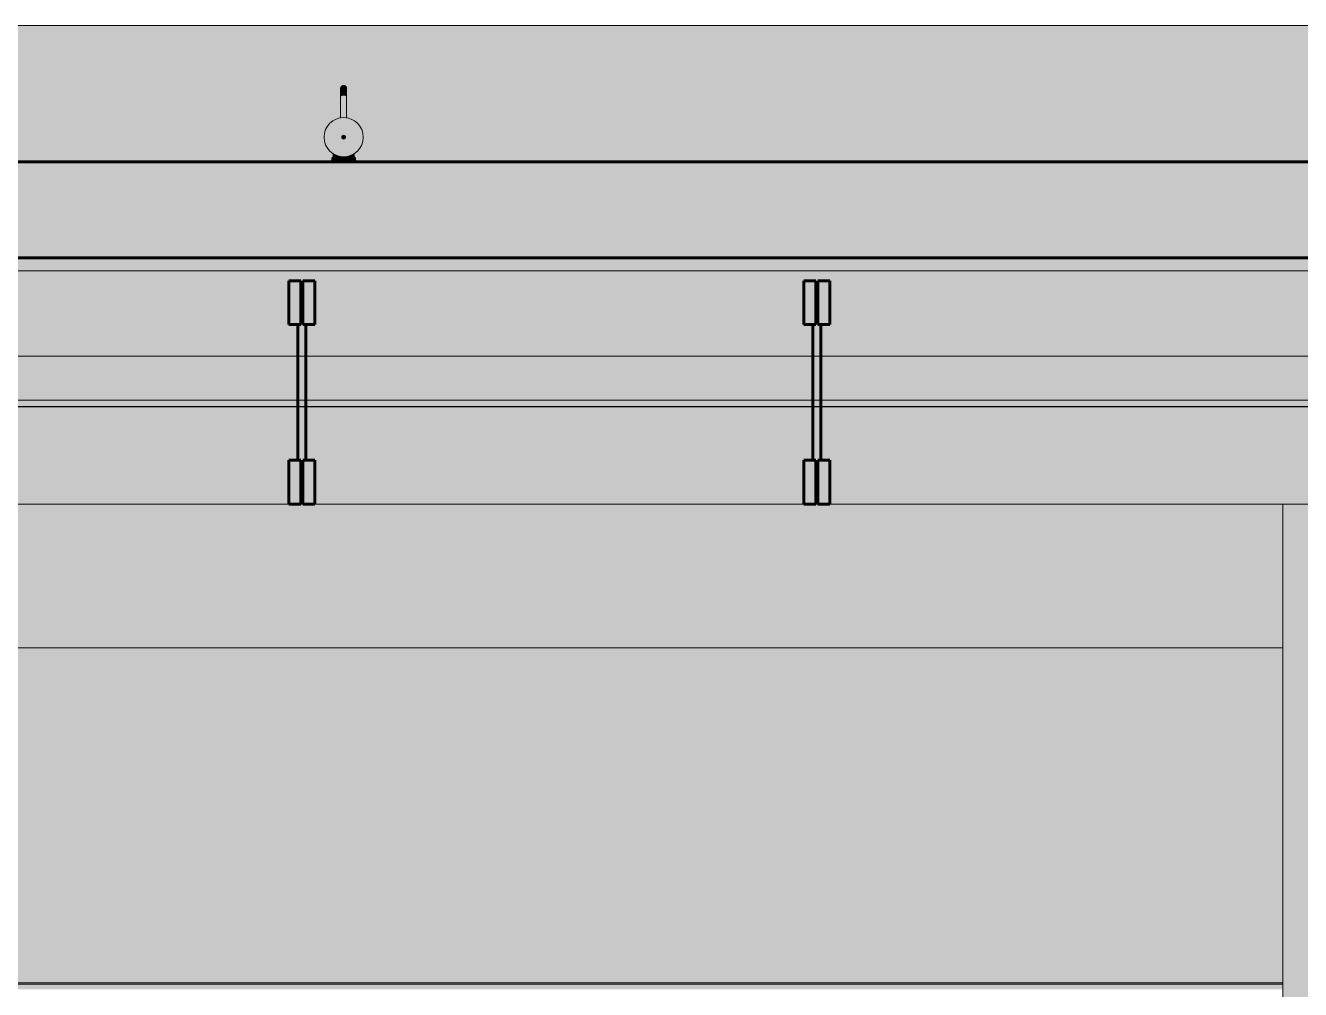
# Model space of a CAD drawing. Header units: inches. Extents: x 1275 to 2881, y -101 to 461.
# Drawn here: x 1627.2 to 1787.1, y 131.2 to 252 of the extents above; entities that cross this region are included whole.
import ezdxf

# ---------------------------------------------------------------- set-up
doc = ezdxf.new("R2010")
doc.units = ezdxf.units.IN
doc.header["$MEASUREMENT"] = 0
doc.linetypes.add('Grid Line 1_2_', pattern=[0.875, 0.5, -0.125, 0.125, -0.125])
for name, color, linetype, lineweight in [('0-1', 7, 'Continuous', 5), ('A-FLOR-LEVL-1', 51, 'Grid Line 1_2_', 9), ('A-ROOF', 132, 'Continuous', 18), ('A-ROOF-1', 132, 'Continuous', 5), ('A-ROOF-2', 132, 'Continuous', 60), ('A-WALL-PATT-3', 111, 'Continuous', 9), ('E-LITE-EQPM', 33, 'Continuous', 9), ('S-BEAM', 12, 'Continuous', 9), ('S-BEAM-1', 12, 'Continuous', 5), ('S-BEAM-2', 12, 'Continuous', 60), ('S-COLS', 52, 'Continuous', 9), ('S-FNDN', 32, 'Continuous', 18)]:
    doc.layers.add(name, color=color, linetype=linetype, lineweight=lineweight)

# ---------------------------------------------------------------- blocks, each defined once
blk = doc.blocks.new('Oakfire_2_Amenities_rvt-1-BUILDING SECTION - EAST_WEST _ PREP KITCHEN - LOOKING SOUTH')
at = {"layer": 'A-FLOR-LEVL-1'}
blk.add_line((1275.24, 192), (2864.59, 192), dxfattribs=at)
blk = doc.blocks.new('Oakfire_2_Kitchen_rvt-1-BUILDING SECTION - EAST_WEST _ PREP KITCHEN - LOOKING SOUTH')
at = {"layer": 'A-FLOR-LEVL-1'}
blk.add_line((1275.24, 192), (2864.59, 192), dxfattribs=at)
blk = doc.blocks.new('Timber-Column1 - 10x10-V2-BUILDING SECTION - EAST_WEST _ PREP KITCHEN - LOOKING SOUTH')
at = {"layer": 'S-COLS'}
h = blk.add_hatch(color=256, dxfattribs=at)
h.paths.add_polyline_path([(1789.37, 0), (1789.37, 36), (1789.54, 36), (1789.54, 96), (1784.92, 96), (1784.92, 0)], flags=0)
h.paths.add_polyline_path([(1794.17, 108), (1794.17, 192), (1784.92, 192), (1784.92, 108), (1789.54, 108)], flags=0)
for p in [(1784.92, 108), (1794.17, 192)]:
    blk.add_line(p, (1784.92, 192), dxfattribs=at)
blk = doc.blocks.new('Dimension Lumber - THE BEAM-1543094-BUILDING SECTION - EAST_WEST _ PREP KITCHEN - LOOKING SOUTH')
at = {"layer": 'S-BEAM'}
h = blk.add_hatch(color=256, dxfattribs=at)
h.paths.add_polyline_path([(2069.92, 174), (2303.21, 174), (2303.21, 192), (2055.62, 192), (2055.62, 174)], flags=0)
h.paths.add_polyline_path([(1613.55, 174), (1784.92, 174), (1784.92, 192), (1537.33, 192), (1537.33, 174)], flags=0)
h.paths.add_polyline_path([(1794.17, 174), (2046.37, 174), (2046.37, 192), (1794.17, 192)], flags=0)
for p, q in [((1537.33, 192), (1784.92, 192)), ((1784.92, 174), (1537.33, 174))]:
    blk.add_line(p, q, dxfattribs=at)
blk = doc.blocks.new('Dimension Lumber - 2x6 - JOIST-1543539-BUILDING SECTION - EAST_WEST _ PREP KITCHEN - LOOKING SOUTH')
at = {"layer": 'S-BEAM'}
blk.add_hatch(color=256, dxfattribs=at).paths.add_polyline_path([(1704.82, 205.05), (2312.08, 205.05), (2312.08, 210.54), (1528.46, 210.54), (1528.46, 205.05), (1613.55, 205.05)], flags=0)
for p, q in [((1528.46, 210.54), (2312.08, 210.54)), ((2312.08, 205.05), (1528.46, 205.05)), ((2312.08, 205.02), (1528.46, 205.02))]:
    blk.add_line(p, q, dxfattribs=at)
blk = doc.blocks.new('Dimension Lumber - 2x6 - JOIST-V4-BUILDING SECTION - EAST_WEST _ PREP KITCHEN - LOOKING SOUTH')
at = {"layer": 'S-BEAM'}
blk.add_hatch(color=256, dxfattribs=at).paths.add_polyline_path([(2069.92, 204.23), (2312.08, 204.23), (2312.08, 205.02), (1528.46, 205.02), (1528.46, 204.23), (1704.82, 204.23)], flags=0)
for p, q in [((2312.08, 204.23), (1528.46, 204.23)), ((2312.08, 204.21), (1528.46, 204.21))]:
    blk.add_line(p, q, dxfattribs=at)
blk = doc.blocks.new('265000 - LIGHTING - GOOSENECK LIGHTING - TYPE A - 265000 - Lighting - Gooseneck Lighting - Type A-V29-BUILDING SECTION - EAST_WEST _ PREP KITCHEN - LOOKING SOUTH')
at = {"layer": 'E-LITE-EQPM'}
for points in [[(1667.52, 242.99), (1667.52, 244.05), (1667.35, 244.42), (1667.15, 244.48), (1666.92, 244.39), (1666.82, 244.22), (1666.77, 244.05), (1666.8, 243.16), (1666.78, 243.05), (1666.89, 243.17), (1667.05, 243.22), (1667.24, 243.22), (1667.41, 243.16), (1667.51, 243.05), (1667.51, 243.03)], [(1666.77, 242.99), (1666.89, 243.68), (1666.77, 243.02)], [(1666.77, 240.37), (1667.17, 240.45), (1667.52, 240.37), (1667.51, 243.05), (1667.41, 243.16), (1667.24, 243.22), (1667.05, 243.22), (1666.88, 243.16), (1666.78, 243.05), (1666.77, 242.99), (1666.77, 240.46)], [(1667.15, 235.54), (1667.14, 237.77), (1666.94, 237.88), (1666.94, 238.12), (1667.15, 238.24), (1667.15, 240.46), (1666.08, 240.22), (1665.22, 239.53), (1664.75, 238.55), (1664.75, 237.45), (1665.22, 236.47), (1666.08, 235.78), (1666.94, 235.59)], [(1667.15, 235.54), (1668.21, 235.78), (1669.07, 236.47), (1669.54, 237.45), (1669.54, 238.55), (1669.07, 239.53), (1668.21, 240.22), (1667.15, 240.46), (1667.15, 238.24), (1667.35, 238.12), (1667.35, 237.88), (1667.15, 237.76), (1667.15, 236.23)], [(1667.15, 237.76), (1667.35, 237.88), (1667.35, 238.12), (1667.15, 238.24), (1666.94, 238.12), (1666.95, 237.88), (1667.14, 237.77)], [(1667.15, 234.89), (1667.15, 235.35), (1665.65, 235.35), (1665.63, 234.89), (1667.11, 234.89)], [(1666.86, 235.35), (1667.15, 235.35), (1667.15, 235.54), (1665.83, 235.54), (1665.68, 235.35), (1666.82, 235.35)], [(1667.15, 235.54), (1667.14, 235.54), (1666.08, 235.78), (1665.83, 235.98), (1665.85, 235.54), (1666.94, 235.54)], [(1668.17, 235.54), (1668.46, 235.54), (1668.46, 235.98), (1668.21, 235.78), (1667.15, 235.54), (1668.04, 235.54)], [(1667.71, 235.35), (1668.64, 235.35), (1668.43, 235.54), (1667.15, 235.54), (1667.15, 235.35), (1667.71, 235.35)], [(1667.8, 234.89), (1668.66, 234.89), (1668.64, 235.35), (1667.15, 235.35), (1667.15, 234.89), (1667.76, 234.89)]]:
    blk.add_hatch(color=256, dxfattribs=at).paths.add_polyline_path(points, flags=0)
for p, q in [((1666.77, 242.99), (1666.77, 240.37)), ((1667.52, 240.37), (1667.52, 242.99)), ((1665.65, 235.35), (1665.62, 234.89)), ((1665.83, 235.54), (1665.65, 235.35)), ((1667.15, 235.35), (1665.65, 235.35)), ((1665.83, 235.98), (1665.83, 235.54)), ((1667.15, 235.54), (1665.83, 235.54)), ((1668.46, 235.54), (1667.15, 235.54)), ((1668.64, 235.35), (1667.15, 235.35)), ((1668.46, 235.54), (1668.46, 235.98)), ((1668.64, 235.35), (1668.46, 235.54)), ((1668.67, 234.89), (1668.64, 235.35))]:
    blk.add_line(p, q, dxfattribs=at)
at = {"layer": 'E-LITE-EQPM', "flags": 128}
for points in [[(1666.77, 244.11), (1666.77, 244.12), (1666.77, 244.14), (1666.77, 244.15), (1666.78, 244.17), (1666.78, 244.18), (1666.78, 244.19), (1666.79, 244.21), (1666.79, 244.22), (1666.79, 244.24), (1666.8, 244.25), (1666.81, 244.27), (1666.81, 244.28), (1666.82, 244.29), (1666.83, 244.3), (1666.84, 244.32), (1666.84, 244.33), (1666.85, 244.34), (1666.86, 244.35), (1666.87, 244.36), (1666.88, 244.37), (1666.9, 244.38), (1666.91, 244.39), (1666.92, 244.4), (1666.93, 244.41), (1666.94, 244.42), (1666.96, 244.43), (1666.97, 244.44), (1666.98, 244.44), (1667, 244.45), (1667.01, 244.46), (1667.02, 244.46), (1667.04, 244.46), (1667.05, 244.47), (1667.07, 244.47), (1667.08, 244.48), (1667.1, 244.48), (1667.11, 244.48), (1667.13, 244.48), (1667.14, 244.48), (1667.16, 244.48), (1667.17, 244.48), (1667.19, 244.48), (1667.2, 244.48), (1667.22, 244.47), (1667.23, 244.47), (1667.25, 244.47), (1667.26, 244.46), (1667.27, 244.46), (1667.29, 244.45), (1667.3, 244.45), (1667.32, 244.44), (1667.33, 244.43), (1667.34, 244.43), (1667.35, 244.42), (1667.37, 244.41), (1667.38, 244.4), (1667.39, 244.39), (1667.4, 244.38), (1667.41, 244.37), (1667.42, 244.36), (1667.43, 244.35), (1667.44, 244.34), (1667.45, 244.32), (1667.46, 244.31), (1667.47, 244.3), (1667.47, 244.29), (1667.48, 244.27), (1667.49, 244.26), (1667.49, 244.25), (1667.5, 244.23), (1667.5, 244.22), (1667.51, 244.2), (1667.51, 244.19), (1667.51, 244.17), (1667.52, 244.16), (1667.52, 244.14), (1667.52, 244.13), (1667.52, 244.11), (1667.52, 244.11)], [(1666.77, 242.99), (1666.77, 243.08), (1666.77, 243.17), (1666.77, 243.26), (1666.77, 243.34), (1666.77, 243.42), (1666.77, 243.49), (1666.77, 243.56), (1666.77, 243.63), (1666.77, 243.69), (1666.77, 243.75), (1666.77, 243.81), (1666.77, 243.86), (1666.77, 243.9), (1666.77, 243.94), (1666.77, 243.98), (1666.77, 244.01), (1666.77, 244.04), (1666.77, 244.06), (1666.77, 244.08), (1666.77, 244.09), (1666.77, 244.1), (1666.77, 244.11), (1666.77, 244.11)], [(1666.77, 244.11), (1666.77, 244.1), (1666.77, 244.1), (1666.77, 244.08), (1666.77, 244.07), (1666.77, 244.05), (1666.77, 244.02), (1666.77, 243.99), (1666.77, 243.95), (1666.77, 243.91), (1666.77, 243.87), (1666.77, 243.82), (1666.77, 243.77), (1666.77, 243.71), (1666.77, 243.65), (1666.77, 243.58), (1666.77, 243.51), (1666.77, 243.44), (1666.77, 243.36), (1666.77, 243.28), (1666.77, 243.2), (1666.77, 243.11), (1666.77, 243.02), (1666.77, 242.99)], [(1667.52, 242.99), (1667.52, 243.09), (1667.52, 243.17), (1667.52, 243.26), (1667.52, 243.34), (1667.52, 243.42), (1667.52, 243.49), (1667.52, 243.56), (1667.52, 243.63), (1667.52, 243.69), (1667.52, 243.75), (1667.52, 243.81), (1667.52, 243.86), (1667.52, 243.9), (1667.52, 243.94), (1667.52, 243.98), (1667.52, 244.01), (1667.52, 244.04), (1667.52, 244.06), (1667.52, 244.08), (1667.52, 244.09), (1667.52, 244.1), (1667.52, 244.11), (1667.52, 244.11)], [(1667.52, 244.11), (1667.52, 244.1), (1667.52, 244.1), (1667.52, 244.08), (1667.52, 244.07), (1667.52, 244.05), (1667.52, 244.02), (1667.52, 243.99), (1667.52, 243.95), (1667.52, 243.91), (1667.52, 243.87), (1667.52, 243.82), (1667.52, 243.77), (1667.52, 243.71), (1667.52, 243.65), (1667.52, 243.58), (1667.52, 243.51), (1667.52, 243.44), (1667.52, 243.36), (1667.52, 243.28), (1667.52, 243.2), (1667.52, 243.11), (1667.52, 243.02)]]:
    blk.add_lwpolyline(points, dxfattribs=at)
at = {"layer": 'E-LITE-EQPM'}
for radius, start, end in [(2.46, 90, 270), (2.46, 270, 90), (0.235, 90, 270), (0.235, 270, 90)]:
    blk.add_arc((1667.15, 238), radius, start, end, dxfattribs=at)
blk = doc.blocks.new('Construction_Frames_RedBuilt_Openweb_Red-H_Tapered - Red-H_Tapered-1639657-BUILDING SECTION - EAST_WEST _ PREP KITCHEN - LOOKING SOUTH')
at = {"layer": 'S-BEAM-2'}
for p, q in [((1531.08, 220), (1531.08, 214.5)), ((1532.58, 220), (1531.08, 220)), ((1532.58, 214.5), (1532.58, 220)), ((1532.83, 220), (1532.83, 214.5)), ((1534.33, 220), (1532.83, 220)), ((1534.33, 214.5), (1534.33, 220)), ((1531.08, 214.5), (1532.58, 214.5)), ((1532.21, 197.5), (1532.21, 214.5)), ((1532.83, 214.5), (1534.33, 214.5)), ((1533.21, 214.5), (1533.21, 197.5)), ((1531.08, 197.5), (1531.08, 192)), ((1532.58, 197.5), (1531.08, 197.5)), ((1532.58, 192), (1532.58, 197.5)), ((1532.83, 192), (1532.83, 197.5)), ((1532.83, 197.5), (1534.33, 197.5)), ((1534.33, 197.5), (1534.33, 192)), ((1531.08, 192), (1532.58, 192)), ((1534.33, 192), (1532.83, 192))]:
    blk.add_line(p, q, dxfattribs=at)

msp = doc.modelspace()

# ---------------------------------------------------------------- hatches: boundary and pattern name
at = {"layer": 'A-ROOF'}
msp.add_hatch(color=256, dxfattribs=at).paths.add_polyline_path([(1528.08, 222.89), (2312.46, 222.89), (2312.46, 234.89), (1528.08, 234.89), (1528.08, 234.68)], flags=0)
at = {"layer": 'A-ROOF-1'}
msp.add_hatch(color=256, dxfattribs=at).paths.add_polyline_path([(2298.51, 220.41), (2312.08, 220.41), (2312.08, 222.89), (1528.46, 222.89), (1528.46, 221.26), (2154.42, 221.26), (2154.42, 220.41), (2294.02, 220.41)], flags=0)
at = {"layer": 'A-WALL-PATT-3'}
h = msp.add_hatch(dxfattribs=at)
h.set_pattern_fill('FP_8', color=256, style=0, pattern_type=2)
h.set_pattern_definition([(0, (1524.457, 192), (0, 2.667), []), (90, (1524.457, 192), (-4, 2.667), [2.667, -2.667])])
h.paths.add_polyline_path([(1537.33, 132), (1784.92, 132), (1784.92, 174), (1537.33, 174), (1537.33, 135.9)], flags=0)
h.paths.add_polyline_path([(1794.17, 132), (2046.37, 132), (2046.37, 174), (1794.17, 174), (1794.17, 160.6)], flags=0)
h.paths.add_polyline_path([(2055.62, 132), (2154.3, 132), (2154.3, 142.03), (2154.42, 142.03), (2154.42, 174), (2055.62, 174), (2055.62, 160.6)], flags=0)
h.paths.add_polyline_path([(1613.55, 192), (2154.42, 192), (2154.42, 204.21), (1528.46, 204.21), (1528.46, 192), (1537.33, 192)], flags=0)
h.paths.add_polyline_path([(2069.92, 210.54), (2154.42, 210.54), (2154.42, 221.26), (1528.46, 221.26), (1528.46, 210.54), (1704.82, 210.54)], flags=0)
h.paths.add_polyline_path([(1569.21, 234.89), (1569.57, 234.92), (1569.61, 235.88), (1569.79, 236.06), (1569.79, 236.5), (1569.18, 236.99), (1568.71, 237.98), (1568.71, 239.07), (1569.18, 240.06), (1570.04, 240.74), (1570.73, 240.9), (1570.73, 244.59), (1570.81, 244.82), (1570.94, 244.96), (1571.14, 244.99), (1571.32, 244.93), (1571.48, 244.58), (1571.48, 240.9), (1572.17, 240.74), (1573.03, 240.06), (1573.5, 239.07), (1573.5, 237.98), (1573.03, 236.99), (1572.42, 236.5), (1572.44, 236.04), (1572.61, 235.88), (1572.65, 234.89), (1665.63, 234.89), (1665.65, 235.35), (1665.83, 235.54), (1665.83, 235.98), (1665.22, 236.47), (1664.75, 237.45), (1664.75, 238.55), (1665.22, 239.53), (1666.08, 240.22), (1666.77, 240.37), (1666.77, 244.07), (1666.85, 244.29), (1666.98, 244.43), (1667.15, 244.48), (1667.36, 244.4), (1667.52, 244.07), (1667.52, 240.37), (1668.21, 240.22), (1669.07, 239.53), (1669.54, 238.55), (1669.54, 237.45), (1669.07, 236.47), (1668.46, 235.98), (1668.48, 235.52), (1668.64, 235.35), (1668.69, 234.89), (2154.42, 234.89), (2154.42, 252), (1528.46, 252), (1528.46, 234.89), (1569.18, 234.89)], flags=0)
at = {"layer": 'S-BEAM-1'}
h = msp.add_hatch(color=256, dxfattribs=at)
h.paths.add_polyline_path([(2069.92, 131.16), (2150.91, 131.16), (2150.91, 131.84), (2055.62, 131.81), (2055.62, 131.16)], flags=0)
h.paths.add_polyline_path([(1524.39, 131.16), (1528.08, 131.16), (1528.08, 131.84), (1525.01, 131.82), (1524.58, 131.63), (1524.39, 131.16)], flags=0)
h.paths.add_polyline_path([(2046.37, 131.16), (2046.37, 131.84), (1794.17, 131.82), (1794.17, 131.16), (1978.64, 131.16)], flags=0)
h.paths.add_polyline_path([(1537.33, 131.16), (1784.92, 131.16), (1784.92, 131.84), (1537.33, 131.82), (1537.33, 131.31)], flags=0)
h = msp.add_hatch(color=256, dxfattribs=at)
h.paths.add_polyline_path([(2149.78, 131.84), (2150.91, 131.84), (2150.91, 132), (2055.62, 132), (2055.62, 131.84), (2138.37, 131.84)], flags=0)
h.paths.add_polyline_path([(1527.51, 131.84), (1528.08, 131.84), (1528.08, 132), (1527.51, 132)], flags=0)
h.paths.add_polyline_path([(1537.33, 131.84), (1784.92, 131.84), (1784.92, 132), (1537.33, 132)], flags=0)
h.paths.add_polyline_path([(2046.37, 131.84), (2046.37, 132), (1794.17, 132), (1794.17, 131.84), (1978.64, 131.84)], flags=0)

# ---------------------------------------------------------------- linework, layer by layer
at = {"layer": 'A-FLOR-LEVL-1'}
msp.add_line((1275.24, 192), (2864.59, 192), dxfattribs=at)
at = {"layer": 'A-ROOF'}
msp.add_line((1528.46, 221.26), (2154.42, 221.26), dxfattribs=at)
at = {"layer": 'A-ROOF-2'}
for p, q in [((2312.46, 234.89), (1528.08, 234.89)), ((1528.08, 222.89), (2312.46, 222.89))]:
    msp.add_line(p, q, dxfattribs=at)
at = {"layer": 'S-BEAM'}
msp.add_line((1537.33, 131.84), (1784.92, 131.84), dxfattribs=at)
at = {"layer": 'S-FNDN'}
for p, q in [((2312.08, 252), (1528.46, 252)), ((1537.33, 132), (1784.92, 132))]:
    msp.add_line(p, q, dxfattribs=at)

# ---------------------------------------------------------------- block references
at = {"layer": '0-1'}
for name in ['Oakfire_2_Amenities_rvt-1-BUILDING SECTION - EAST_WEST _ PREP KITCHEN - LOOKING SOUTH', 'Oakfire_2_Kitchen_rvt-1-BUILDING SECTION - EAST_WEST _ PREP KITCHEN - LOOKING SOUTH']:
    msp.add_blockref(name, (0, 0), dxfattribs=at)
at = {"layer": 'E-LITE-EQPM'}
msp.add_blockref('265000 - LIGHTING - GOOSENECK LIGHTING - TYPE A - 265000 - Lighting - Gooseneck Lighting - Type A-V29-BUILDING SECTION - EAST_WEST _ PREP KITCHEN - LOOKING SOUTH', (0, 0), dxfattribs=at)
at = {"layer": 'S-BEAM'}
for name in ['Dimension Lumber - 2x6 - JOIST-1543539-BUILDING SECTION - EAST_WEST _ PREP KITCHEN - LOOKING SOUTH', 'Dimension Lumber - 2x6 - JOIST-V4-BUILDING SECTION - EAST_WEST _ PREP KITCHEN - LOOKING SOUTH', 'Dimension Lumber - THE BEAM-1543094-BUILDING SECTION - EAST_WEST _ PREP KITCHEN - LOOKING SOUTH']:
    msp.add_blockref(name, (0, 0), dxfattribs=at)
at = {"layer": 'S-BEAM-2'}
for p in [(129.19, 0), (193.78, 0)]:
    msp.add_blockref('Construction_Frames_RedBuilt_Openweb_Red-H_Tapered - Red-H_Tapered-1639657-BUILDING SECTION - EAST_WEST _ PREP KITCHEN - LOOKING SOUTH', p, dxfattribs=at)
at = {"layer": 'S-COLS'}
msp.add_blockref('Timber-Column1 - 10x10-V2-BUILDING SECTION - EAST_WEST _ PREP KITCHEN - LOOKING SOUTH', (0, 0), dxfattribs=at)

doc.saveas('drawing.dxf')
